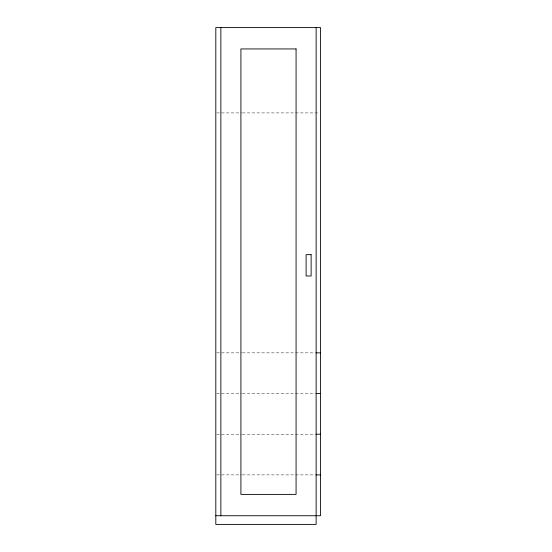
<?xml version="1.0" encoding="UTF-8"?>
<svg xmlns="http://www.w3.org/2000/svg" width="552" height="552" viewBox="0 0 552 552"><rect width="100%" height="100%" fill="white"/><g stroke="black" fill="none" stroke-linecap="round" stroke-linejoin="round"><path stroke-width="0.41" stroke-dasharray="2.76 2.07" d="M216.667 112.918L241.555 112.918M242.418 112.918L319.663 112.918M216.667 352.859L241.555 352.859M242.418 352.859L315.371 352.859M216.667 393.535L241.555 393.535M242.418 393.535L315.371 393.535M216.667 434.21L241.555 434.21M242.418 434.21L315.371 434.21M216.667 474.886L241.555 474.886M242.418 474.886L315.371 474.886"/><path stroke-width="0.83" d="M316.13 352.859L320.519 352.859M316.13 393.535L320.519 393.535M316.13 434.21L320.519 434.21M316.13 474.886L320.519 474.886M215.811 515.734L320.519 515.734L320.519 27.6L215.811 27.6L215.811 524.4L316.13 524.4L316.13 27.6M220.855 27.6L220.855 515.734M296.072 48.942L240.913 48.942L240.913 494.392L296.072 494.392L296.072 48.942M311.121 254.658L306.105 254.658L306.105 276L311.121 276L311.121 254.658"/></g></svg>
